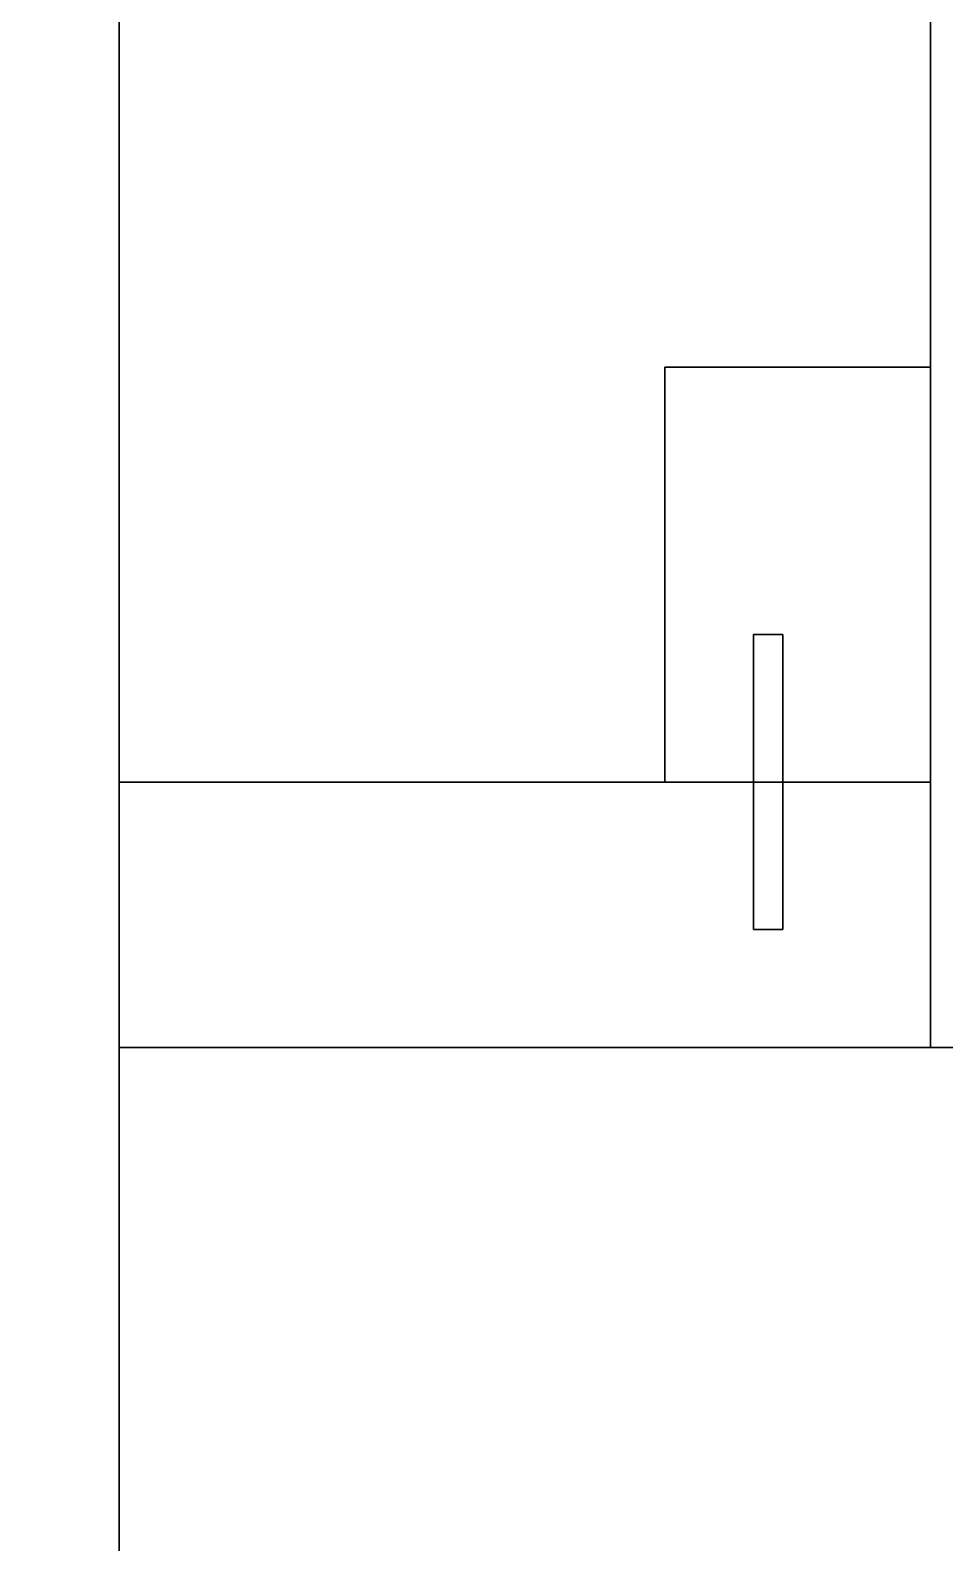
# Model space of a CAD drawing. Header units: millimetres. Extents: x -5968 to 8419, y -11886 to 221.
# Drawn here: x -5674.1 to -5612.1, y -11318 to -11215.5 of the extents above; entities that cross this region are included whole.
import ezdxf

# ---------------------------------------------------------------- set-up
doc = ezdxf.new("R2010")
doc.units = ezdxf.units.MM
doc.header["$LTSCALE"] = 20
doc.layers.add('Innenausbau_Konstruktion', color=7, linetype='Continuous')

msp = doc.modelspace()

# ---------------------------------------------------------------- linework, layer by layer
at = {"layer": 'Innenausbau_Konstruktion', "color": 7, "linetype": 'Continuous', "lineweight": 25, "transparency": 33554687}
for points in [[(-5968.06, -11885.89, 3025.11), (-5968.06, -10363.44, 3025.11), (-5668.06, -10663.44, 3025.11), (-5668.06, -11885.89, 3025.11)], [(-5668.06, -11885.89, 5525.11), (-5668.06, -10663.44, 5525.11), (-5968.06, -10363.44, 5525.11), (-5968.06, -11885.89, 5525.11)], [(-5668.06, -10663.44, 3025.11), (-5668.06, -10663.44, 5525.11), (-5668.06, -11885.89, 5525.11), (-5668.06, -11885.89, 3025.11)], [(-5613.06, -11284.44, 3025.11), (-5613.06, -10714.44, 3025.11), (-5613.06, -10714.44, 5208.11), (-5613.06, -11284.44, 5208.11)], [(-5595.06, -11284.44, 3025.11), (-5595.06, -10714.44, 3025.11), (-5613.06, -10714.44, 3025.11), (-5613.06, -11284.44, 3025.11)], [(-5613.06, -11284.44, 5208.11), (-5613.06, -10714.44, 5208.11), (-5595.06, -10714.44, 5208.11), (-5595.06, -11284.44, 5208.11)], [(-5631.06, -11238.3, 5208.11), (-5613.06, -11238.3, 5208.11), (-5613.06, -11266.44, 5208.11), (-5631.06, -11266.44, 5208.11)], [(-5631.06, -11238.3, 3025.11), (-5613.06, -11238.3, 3025.11), (-5613.06, -11266.44, 3025.11), (-5631.06, -11266.44, 3025.11)], [(-5631.06, -11266.44, 3025.11), (-5631.06, -11266.44, 5208.11), (-5631.06, -11238.3, 5208.11), (-5631.06, -11238.3, 3025.11)], [(-5631.06, -11238.3, 3025.11), (-5631.06, -11238.3, 5208.11), (-5613.06, -11238.3, 5208.11), (-5613.06, -11238.3, 3025.11)], [(-5613.06, -11238.3, 3025.11), (-5613.06, -11238.3, 5208.11), (-5613.06, -11266.44, 5208.11), (-5613.06, -11266.44, 3025.11)], [(-5625.06, -11276.44, 5208.11), (-5625.06, -11256.44, 5208.11), (-5623.06, -11256.44, 5208.11), (-5623.06, -11276.44, 5208.11)], [(-5625.06, -11276.44, 3025.11), (-5625.06, -11256.44, 3025.11), (-5623.06, -11256.44, 3025.11), (-5623.06, -11276.44, 3025.11)], [(-5625.06, -11256.44, 3025.11), (-5625.06, -11256.44, 5208.11), (-5623.06, -11256.44, 5208.11), (-5623.06, -11256.44, 3025.11)], [(-5625.06, -11276.44, 3025.11), (-5625.06, -11276.44, 5208.11), (-5625.06, -11256.44, 5208.11), (-5625.06, -11256.44, 3025.11)], [(-5623.06, -11256.44, 3025.11), (-5623.06, -11256.44, 5208.11), (-5623.06, -11276.44, 5208.11), (-5623.06, -11276.44, 3025.11)], [(-5668.06, -11266.44, 5208.11), (-5613.06, -11266.44, 5208.11), (-5613.06, -11284.44, 5208.11), (-5668.06, -11284.44, 5208.11)], [(-5668.06, -11266.44, 3025.11), (-5613.06, -11266.44, 3025.11), (-5613.06, -11284.44, 3025.11), (-5668.06, -11284.44, 3025.11)], [(-5668.06, -11284.44, 3025.11), (-5668.06, -11284.44, 5208.11), (-5668.06, -11266.44, 5208.11), (-5668.06, -11266.44, 3025.11)], [(-5668.06, -11266.44, 3025.11), (-5668.06, -11266.44, 5208.11), (-5613.06, -11266.44, 5208.11), (-5613.06, -11266.44, 3025.11)], [(-5613.06, -11266.44, 3025.11), (-5613.06, -11266.44, 5208.11), (-5631.06, -11266.44, 5208.11), (-5631.06, -11266.44, 3025.11)], [(-5613.06, -11266.44, 3025.11), (-5613.06, -11266.44, 5208.11), (-5613.06, -11284.44, 5208.11), (-5613.06, -11284.44, 3025.11)], [(-5623.06, -11276.44, 3025.11), (-5623.06, -11276.44, 5208.11), (-5625.06, -11276.44, 5208.11), (-5625.06, -11276.44, 3025.11)], [(-5613.06, -11284.44, 3025.11), (-5613.06, -11284.44, 5208.11), (-5668.06, -11284.44, 5208.11), (-5668.06, -11284.44, 3025.11)], [(-5613.06, -11284.44, 5208.11), (-5595.06, -11284.44, 5208.11), (-5595.06, -11284.44, 3025.11), (-5613.06, -11284.44, 3025.11)]]:
    msp.add_3dface(points, dxfattribs=at)

doc.saveas('drawing.dxf')
